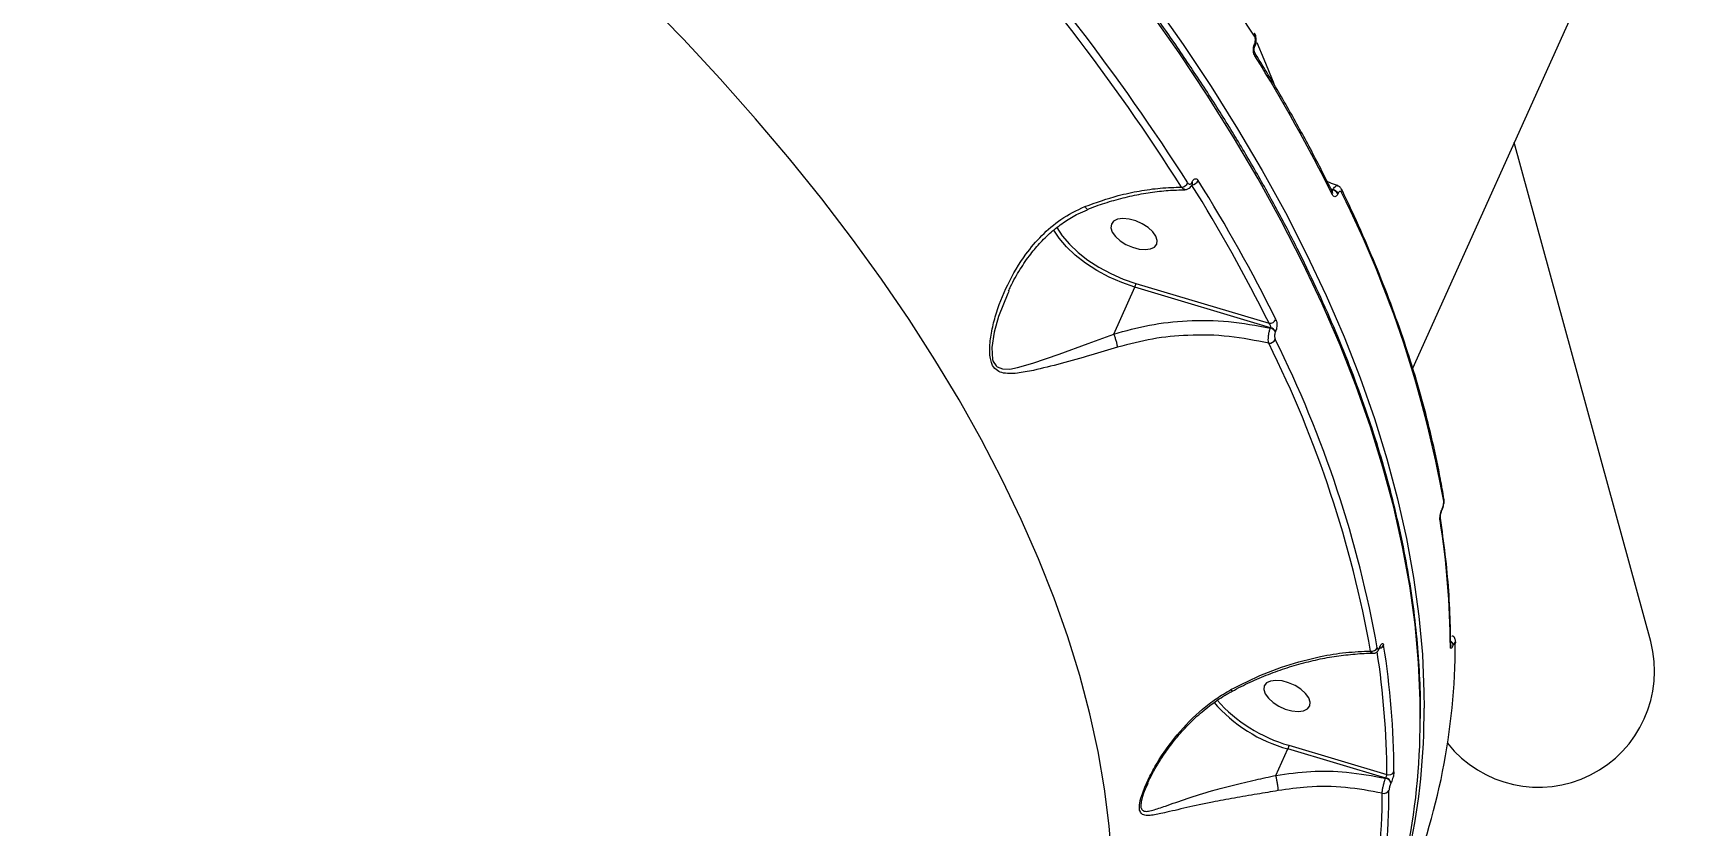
# Model space of a CAD drawing. Header units: millimetres. Extents: x -6523 to 7556, y -5559 to 6101.
# Drawn here: x -1410.3 to -1111.7, y 1522.7 to 1666.2 of the extents above; entities that cross this region are included whole.
import ezdxf

# ---------------------------------------------------------------- set-up
doc = ezdxf.new("R2010")
doc.units = ezdxf.units.MM
for name, color, linetype in [('DIKOM_ОБЪЕКТ', 7, 'Continuous'), ('DIKOM_РАЗМЕР_ЗОНА', 7, 'Continuous'), ('DIKOM_РАЗМЕР_ОБЪЕКТА', 7, 'Continuous')]:
    doc.layers.add(name, color=color, linetype=linetype)
doc.styles.add('style1', font='arial.ttf', dxfattribs={"width": 0.8})
doc.dimstyles.new('1-50', dxfattribs={"dimtxt": 300, "dimasz": 200, "dimexe": 100, "dimexo": 0, "dimgap": 100, "dimtad": 1, "dimtxsty": 'style1', "dimcen": 200, "dimclrd": 7, "dimclre": 7, "dimclrt": 7, "dimadec": 1, "dimazin": 2, "dimtfac": 1, "dimtmove": 0, "dimatfit": 2, "dimfxl": 0, "dimlwd": 25, "dimlwe": 18, "dimarcsym": 0})

# ---------------------------------------------------------------- blocks, each defined once
blk = doc.blocks.new('*D10')
at = {"layer": 'Defpoints', "color": 0, "transparency": 16777216}
for p in [(-1823.23, 4314.24), (3842.01, -3170.82), (6537.88, -3170.82)]:
    blk.add_point(p, dxfattribs=at)
at = {"layer": 'DIKOM_РАЗМЕР_ОБЪЕКТА', "color": 7, "lineweight": 18, "transparency": 16777216}
for p, q in [((-1823.23, 4314.24), (6637.88, 4314.24)), ((3842.01, -3170.82), (6637.88, -3170.82))]:
    blk.add_line(p, q, dxfattribs=at)
at = {"layer": 'DIKOM_РАЗМЕР_ОБЪЕКТА', "color": 7, "lineweight": 25, "transparency": 16777216}
blk.add_line((6537.88, 3914.24), (6537.88, -2770.82), dxfattribs=at)
at = {"layer": 'DIKOM_РАЗМЕР_ОБЪЕКТА', "color": 7, "transparency": 16777216}
for points in [[(6471.22, 3914.24), (6604.55, 3914.24), (6537.88, 4314.24)], [(6471.22, -2770.82), (6604.55, -2770.82), (6537.88, -3170.82)]]:
    blk.add_solid(points, dxfattribs=at)
at = {"layer": 'DIKOM_РАЗМЕР_ОБЪЕКТА', "color": 7, "transparency": 16777216, "insert": (6304.71, 207.11), "char_height": 300, "attachment_point": 5, "rotation": 90, "style": 'style1'}
blk.add_mtext('7500', dxfattribs=at)
blk = doc.blocks.new('*D13')
at = {"layer": 'Defpoints', "color": 0, "transparency": 16777216}
for p in [(-2358.18, 6101.03), (4341.71, -4605.15), (7455.88, -4605.15)]:
    blk.add_point(p, dxfattribs=at)
at = {"layer": 'DIKOM_РАЗМЕР_ЗОНА', "color": 7, "lineweight": 18, "transparency": 16777216}
for p, q in [((-2358.18, 6101.03), (7555.88, 6101.03)), ((4341.71, -4605.15), (7555.88, -4605.15))]:
    blk.add_line(p, q, dxfattribs=at)
at = {"layer": 'DIKOM_РАЗМЕР_ЗОНА', "color": 7, "lineweight": 25, "transparency": 16777216}
blk.add_line((7455.88, 5701.03), (7455.88, -4205.15), dxfattribs=at)
at = {"layer": 'DIKOM_РАЗМЕР_ЗОНА', "color": 7, "transparency": 16777216}
for points in [[(7389.22, 5701.03), (7522.55, 5701.03), (7455.88, 6101.03)], [(7389.22, -4205.15), (7522.55, -4205.15), (7455.88, -4605.15)]]:
    blk.add_solid(points, dxfattribs=at)
at = {"layer": 'DIKOM_РАЗМЕР_ЗОНА', "color": 7, "transparency": 16777216, "insert": (7222.71, 375.61), "char_height": 300, "attachment_point": 5, "rotation": 90, "style": 'style1'}
blk.add_mtext('10700', dxfattribs=at)

msp = doc.modelspace()

# ---------------------------------------------------------------- linework, layer by layer
at = {"layer": 'DIKOM_ОБЪЕКТ', "color": 7, "linetype": 'Continuous', "lineweight": 15}
for p, q in [((-1160.587, 1605.544), (-1053.171, 1843.879)), ((-1189.214, 1664.158), (-1189.195, 1664.201)), ((-1189.153, 1663.783), (-1189.134, 1663.826)), ((-1117.487, 1556.04), (-1142.197, 1646.347)), ((-1200.523, 1639.188), (-1200.504, 1639.231)), ((-1200.462, 1638.813), (-1200.443, 1638.856)), ((-1175.001, 1637.819), (-1175.396, 1638.001)), ((-1175.317, 1637.843), (-1175.029, 1637.757)), ((-1175.116, 1637.443), (-1175.117, 1637.445)), ((-1175.029, 1637.757), (-1175.001, 1637.819)), ((-1174.093, 1637.16), (-1174.121, 1637.098)), ((-1233.7, 1619.417), (-1233.866, 1619.013)), ((-1214.694, 1611.69), (-1210.864, 1620.189)), ((-1186.312, 1612.83), (-1210.864, 1620.189)), ((-1210.699, 1620.858), (-1186.591, 1613.633)), ((-1186.34, 1612.768), (-1186.312, 1612.83)), ((-1185.404, 1612.171), (-1185.432, 1612.109)), ((-1155.248, 1580.044), (-1155.22, 1580.106)), ((-1155.268, 1579.869), (-1155.24, 1579.932)), ((-1166.561, 1554.877), (-1166.533, 1554.939)), ((-1166.541, 1555.052), (-1166.513, 1555.114)), ((-1153.702, 1555.359), (-1153.702, 1555.364)), ((-1153.22, 1555.449), (-1153.24, 1555.406)), ((-1152.807, 1555.911), (-1152.806, 1555.967)), ((-1185.339, 1531.82), (-1183.188, 1536.593)), ((-1165.459, 1531.328), (-1183.188, 1536.593)), ((-1183.023, 1537.263), (-1165.256, 1531.987)), ((-1208.543, 1530.341), (-1208.789, 1529.784)), ((-1165.478, 1531.285), (-1165.459, 1531.328)), ((-1164.497, 1530.474), (-1164.516, 1530.431))]:
    msp.add_line(p, q, dxfattribs=at)
at = {"layer": 'DIKOM_ОБЪЕКТ', "color": 7, "linetype": 'Continuous', "lineweight": 15, "flags": 128}
for points in [[(-1215.001, 1516.115), (-1215.51, 1522.699), (-1216.352, 1529.375), (-1217.524, 1536.136), (-1219.027, 1542.977), (-1220.858, 1549.891), (-1223.017, 1556.872), (-1225.501, 1563.912), (-1228.307, 1571.007), (-1231.433, 1578.148), (-1234.877, 1585.329), (-1238.635, 1592.544), (-1242.703, 1599.787), (-1247.078, 1607.049), (-1251.755, 1614.324), (-1256.731, 1621.607), (-1262.001, 1628.889), (-1267.559, 1636.165), (-1273.401, 1643.426), (-1279.522, 1650.668), (-1285.914, 1657.882), (-1292.573, 1665.062), (-1299.493, 1672.202)], [(-1159.222, 1541.79), (-1159.244, 1545.365), (-1159.539, 1552.183), (-1160.164, 1559.097), (-1161.12, 1566.101), (-1162.405, 1573.188), (-1164.019, 1580.355), (-1165.96, 1587.593), (-1168.226, 1594.897), (-1170.816, 1602.261), (-1173.728, 1609.679), (-1176.958, 1617.144), (-1180.504, 1624.65), (-1184.364, 1632.191), (-1188.533, 1639.76), (-1193.009, 1647.351), (-1197.788, 1654.958), (-1202.865, 1662.575), (-1208.237, 1670.194)], [(-1207.496, 1671.703), (-1202.126, 1664.084), (-1197.051, 1656.468), (-1192.274, 1648.861), (-1187.801, 1641.27), (-1183.633, 1633.701), (-1179.776, 1626.16), (-1176.231, 1618.654), (-1173.003, 1611.189), (-1170.094, 1603.772), (-1167.506, 1596.408), (-1165.242, 1589.105), (-1163.304, 1581.867), (-1161.692, 1574.701), (-1160.409, 1567.614), (-1159.455, 1560.611), (-1158.832, 1553.697), (-1158.539, 1546.88), (-1158.515, 1544.003)], [(-1188.8, 1664.447), (-1187.515, 1661.428), (-1185.743, 1657.035)], [(-1225, 1631.006), (-1224.993, 1630.994), (-1224.01, 1629.466), (-1222.722, 1627.946), (-1221.161, 1626.469), (-1219.362, 1625.069), (-1217.368, 1623.78), (-1215.226, 1622.631), (-1212.986, 1621.65), (-1210.699, 1620.858)], [(-1210.12, 1627.08), (-1208.997, 1626.975), (-1208.037, 1627.098), (-1207.319, 1627.439), (-1206.9, 1627.97), (-1206.815, 1628.649), (-1207.07, 1629.419), (-1207.645, 1630.22), (-1208.493, 1630.986), (-1209.546, 1631.654), (-1210.717, 1632.171), (-1211.913, 1632.495), (-1213.036, 1632.6), (-1213.996, 1632.477), (-1214.714, 1632.136), (-1215.133, 1631.605), (-1215.218, 1630.926), (-1214.963, 1630.155), (-1214.388, 1629.355), (-1213.54, 1628.589), (-1212.487, 1627.921), (-1211.316, 1627.404), (-1210.12, 1627.08)], [(-1210.864, 1620.189), (-1213.222, 1621.005), (-1215.533, 1622.017), (-1217.742, 1623.202), (-1219.798, 1624.531), (-1221.653, 1625.975), (-1223.264, 1627.498), (-1224.591, 1629.066), (-1225.533, 1630.509)], [(-1233.866, 1619.013), (-1235.569, 1614.86), (-1236.341, 1612.046), (-1236.754, 1609.23), (-1236.617, 1607.103), (-1236.495, 1606.715), (-1236, 1605.928), (-1235.81, 1605.764), (-1234.841, 1605.376), (-1233.536, 1605.362), (-1232.146, 1605.614), (-1229.343, 1606.42), (-1224.555, 1608.077), (-1219.341, 1609.981), (-1214.696, 1611.688), (-1214.695, 1611.688), (-1214.695, 1611.688)], [(-1153.702, 1555.36), (-1153.715, 1555.223), (-1153.766, 1555.065)], [(-1152.806, 1555.969), (-1152.821, 1555.83), (-1152.87, 1555.68)], [(-1182.443, 1543.484), (-1181.32, 1543.379), (-1180.361, 1543.502), (-1179.642, 1543.843), (-1179.224, 1544.375), (-1179.138, 1545.053), (-1179.394, 1545.824), (-1179.968, 1546.624), (-1180.816, 1547.39), (-1181.869, 1548.058), (-1183.041, 1548.576), (-1184.236, 1548.9), (-1185.36, 1549.005), (-1186.319, 1548.881), (-1187.038, 1548.54), (-1187.456, 1548.009), (-1187.541, 1547.331), (-1187.286, 1546.56), (-1186.711, 1545.759), (-1185.863, 1544.994), (-1184.811, 1544.325), (-1183.639, 1543.808), (-1182.443, 1543.484)]]:
    msp.add_lwpolyline(points, dxfattribs=at)
at = {"layer": 'DIKOM_ОБЪЕКТ', "color": 7, "linetype": 'Continuous', "lineweight": 15}
for centre, radius, start, end in [((-1523.321, 1452.431), 396.306, 32.54209, 42.57311), ((-1535.443, 1425.707), 396.457, 32.55284, 42.5812), ((-1535.828, 1425.443), 395.562, 32.55259, 42.58146), ((-1189.758, 1665.893), 0.593, 331.72738, 28.91686), ((-1189.518, 1663.916), 0.388, 339.76563, 38.56106), ((-1189.499, 1663.958), 0.388, 339.94312, 38.56808), ((-1189.678, 1662.329), 0.593, 331.75767, 28.77307), ((-1437.474, 1507.029), 292.733, 26.3371, 31.97557), ((-1202.484, 1639.639), 1.357, 273.16626, 333.38169), ((-1200.59, 1640.062), 1.341, 269.84737, 333.50812), ((-1448.387, 1483.964), 292.15, 26.34936, 31.98638), ((-1200.827, 1638.946), 0.389, 340.09231, 38.54852), ((-1200.807, 1638.989), 0.387, 339.28052, 38.61937), ((-1447.78, 1484.335), 292.852, 26.3493, 31.98624), ((-1175.683, 1637.183), 0.624, 333.12298, 24.42583), ((-1175.401, 1636.289), 1.514, 32.29487, 75.77574), ((-1175.373, 1636.352), 1.514, 32.29225, 75.77657), ((-1174.001, 1637.574), 0.628, 333.27682, 24.0997), ((-1358.905, 1544.973), 207.171, 10.1455, 26.46259), ((-1212.503, 1620.948), 1.806, 335.14752, 357.15952), ((-1186.48, 1614.894), 1.266, 264.97646, 332.81509), ((-1186.593, 1611.291), 1.266, 267.81399, 332.70015), ((-1371.752, 1517.834), 206.798, 10.1622, 26.47489), ((-1186.712, 1611.299), 1.515, 32.30656, 75.7712), ((-1186.684, 1611.362), 1.515, 32.3027, 75.77327), ((-1370.992, 1518.313), 207.259, 10.16236, 26.47476), ((-1155.536, 1579.988), 0.293, 335.07085, 11.06299), ((-1155.507, 1580.05), 0.292, 336.76033, 11.09999), ((-1155.599, 1581.756), 0.689, 335.107, 9.14762), ((-1156.255, 1578.251), 0.689, 335.11115, 9.00719), ((-1302.54, 1554.481), 148.775, 0.22478, 9.08045), ((-1154.128, 1555.261), 0.927, 11.69315, 62.76822), ((-1167.967, 1555.413), 1.117, 258.02972, 331.59173), ((-1313.493, 1531.364), 148.238, 0.24055, 8.8568), ((-1166.832, 1554.996), 0.296, 336.80856, 10.88225), ((-1166.802, 1555.058), 0.294, 335.03343, 10.99645), ((-1166.751, 1555.829), 1.02, 282.28381, 333.43537), ((-1312.799, 1531.841), 148.832, 0.24399, 9.09734), ((-1272.468, 1555.837), 119.598, 337.58641, 359.92455), ((-1137.824, 1550.701), 21.027, 218.49177, 14.70989), ((-1154.135, 1555.224), 0.913, 11.49366, 61.7264), ((-1175.955, 1562.907), 27.289, 220.90957, 254.6313), ((-1175.543, 1563.524), 27.306, 221.53798, 254.09993), ((-1278.436, 1541.708), 119.214, 336.07673, 0.03955), ((-1277.41, 1543.226), 118.897, 335.62037, 0.37462), ((-1164.9, 1532.989), 1.064, 250.431, 331.05942), ((-1165.691, 1530.077), 1.227, 16.7696, 80.01005), ((-1165.672, 1530.119), 1.228, 16.77809, 79.99362), ((-1285.446, 1528.704), 119.355, 337.60866, 359.94425), ((-1284.492, 1529.209), 119.619, 337.60865, 359.94419), ((-1165.796, 1529.598), 1.052, 253.69122, 331.26451)]:
    msp.add_arc(centre, radius, start, end, dxfattribs=at)
for points, knots in [([(-1159.192, 1542.089), (-1159.178, 1542.85), (-1159.124, 1545.725), (-1159.335, 1550.809), (-1159.826, 1557.335), (-1160.633, 1563.948), (-1161.73, 1570.637), (-1163.122, 1577.398), (-1164.808, 1584.226), (-1166.786, 1591.116), (-1169.054, 1598.061), (-1171.612, 1605.057), (-1174.456, 1612.099), (-1177.585, 1619.181), (-1180.997, 1626.298), (-1184.688, 1633.444), (-1188.656, 1640.614), (-1192.898, 1647.802), (-1197.411, 1655.004), (-1202.19, 1662.214), (-1207.233, 1669.425), (-1212.536, 1676.634), (-1218.095, 1683.834), (-1223.904, 1691.021), (-1229.961, 1698.188), (-1236.26, 1705.33), (-1242.797, 1712.443), (-1249.567, 1719.52), (-1256.563, 1726.557), (-1263.783, 1733.548), (-1271.219, 1740.488), (-1278.867, 1747.372), (-1286.72, 1754.194), (-1294.772, 1760.95), (-1303.018, 1767.634), (-1311.452, 1774.242), (-1320.066, 1780.769), (-1328.855, 1787.208), (-1337.812, 1793.557), (-1346.93, 1799.81), (-1356.203, 1805.962), (-1365.623, 1812.009), (-1375.182, 1817.947), (-1384.876, 1823.77), (-1394.695, 1829.474), (-1404.632, 1835.056), (-1414.681, 1840.509), (-1423.714, 1845.254), (-1429.419, 1848.145), (-1431.708, 1849.305)], [0, 0, 0, 0, 0.0078079, 0.0294962, 0.0511909, 0.0728917, 0.0945981, 0.1163096, 0.1380258, 0.1597458, 0.1814693, 0.2031957, 0.2249242, 0.2466547, 0.2683868, 0.2901196, 0.3118532, 0.3335875, 0.3553217, 0.3770561, 0.3987901, 0.4205239, 0.4422573, 0.4639903, 0.4857225, 0.5074545, 0.5291857, 0.5509165, 0.5726468, 0.5943763, 0.6161053, 0.6378337, 0.6595616, 0.681289, 0.7030159, 0.7247424, 0.7464684, 0.7681938, 0.7899191, 0.811644, 0.8333686, 0.8550927, 0.8768168, 0.8985405, 0.920264, 0.9419873, 0.9637105, 0.9854334, 1, 1, 1, 1]), ([(-1189.156, 1662.048), (-1189.216, 1662.167), (-1189.335, 1662.404), (-1189.42, 1662.887), (-1189.419, 1663.396), (-1189.341, 1663.838), (-1189.25, 1664.067), (-1189.214, 1664.158)], [0, 0, 0, 0, 0.2150486, 0.4299895, 0.644733, 0.8592142, 1, 1, 1, 1]), ([(-1189.16, 1662.616), (-1189.16, 1662.616), (-1189.158, 1662.614), (-1189.186, 1662.663), (-1189.221, 1662.768), (-1189.258, 1662.944), (-1189.272, 1663.172), (-1189.256, 1663.417), (-1189.213, 1663.625), (-1189.17, 1663.75), (-1189.154, 1663.78), (-1189.153, 1663.781)], [0, 0, 0, 0, 0.0098033, 0.1242518, 0.2385056, 0.3814293, 0.5336821, 0.6996085, 0.850556, 0.9913883, 1, 1, 1, 1]), ([(-1189.135, 1663.824), (-1189.134, 1663.824), (-1189.015, 1664.018), (-1188.917, 1664.515), (-1188.9, 1665.281), (-1189.031, 1665.863), (-1189.215, 1666.117), (-1189.253, 1666.169)], [0, 0, 0, 0, 0.0008877, 0.2877208, 0.595393, 0.9168791, 1, 1, 1, 1]), ([(-1189.195, 1664.201), (-1189.171, 1664.262), (-1189.11, 1664.416), (-1189.058, 1664.712), (-1189.057, 1665.053), (-1189.114, 1665.375), (-1189.195, 1665.533), (-1189.236, 1665.612)], [0, 0, 0, 0, 0.1422177, 0.3570752, 0.5715734, 0.7857255, 1, 1, 1, 1]), ([(-1175.115, 1637.441), (-1175.739, 1638.692), (-1177.549, 1642.321), (-1180.762, 1648.349), (-1184.8, 1655.49), (-1187.713, 1660.252), (-1189.159, 1662.615)], [0, 0, 0, 0, 0.149903, 0.4346826, 0.7194732, 1, 1, 1, 1]), ([(-1200.504, 1639.231), (-1200.462, 1639.313), (-1200.357, 1639.519), (-1200.138, 1639.736), (-1199.871, 1639.821), (-1199.605, 1639.741), (-1199.461, 1639.556), (-1199.39, 1639.463)], [0, 0, 0, 0, 0.1407516, 0.3552946, 0.5700344, 0.7850034, 1, 1, 1, 1]), ([(-1219.92, 1634.781), (-1217.908, 1635.494), (-1214.63, 1636.655), (-1210.052, 1637.628), (-1206.201, 1638.176), (-1203.689, 1638.248), (-1202.409, 1638.284)], [0, 0, 0, 0, 0.3422177, 0.5572655, 0.7746008, 1, 1, 1, 1]), ([(-1219.463, 1634.247), (-1218.952, 1634.452), (-1217.364, 1635.087), (-1214.654, 1635.923), (-1211.36, 1636.761), (-1208.068, 1637.354), (-1204.863, 1637.727), (-1202.809, 1637.776), (-1201.81, 1637.799)], [0, 0, 0, 0, 0.086772, 0.2692731, 0.4532582, 0.638393, 0.8242264, 1, 1, 1, 1]), ([(-1201.808, 1637.851), (-1201.916, 1637.87), (-1202.136, 1637.91), (-1202.317, 1638.158), (-1202.409, 1638.284)], [0, 0, 0, 0, 0.4906476, 1, 1, 1, 1]), ([(-1201.79, 1637.87), (-1201.692, 1637.868), (-1201.436, 1637.863), (-1201.059, 1638.052), (-1200.698, 1638.369), (-1200.546, 1638.661), (-1200.466, 1638.814)], [0, 0, 0, 0, 0.1671783, 0.4357851, 0.7055748, 1, 1, 1, 1]), ([(-1201.271, 1639.031), (-1201.223, 1638.97), (-1201.126, 1638.846), (-1200.948, 1638.793), (-1200.769, 1638.85), (-1200.622, 1638.995), (-1200.551, 1639.133), (-1200.523, 1639.188)], [0, 0, 0, 0, 0.2142759, 0.4284714, 0.6429438, 0.8577327, 1, 1, 1, 1]), ([(-1200.443, 1638.852), (-1200.432, 1638.876), (-1200.407, 1638.932), (-1200.384, 1638.951), (-1200.393, 1638.944), (-1200.394, 1638.943)], [0, 0, 0, 0, 0.4130083, 0.980254, 1, 1, 1, 1]), ([(-1174.162, 1638.57), (-1174.671, 1638.74), (-1175.315, 1638.955), (-1175.919, 1639.236), (-1176.047, 1639.295)], [0, 0, 0, 0, 0.788441, 1, 1, 1, 1]), ([(-1175.393, 1637.628), (-1175.37, 1637.619), (-1175.295, 1637.59), (-1175.187, 1637.605), (-1175.105, 1637.653), (-1175.058, 1637.703), (-1175.041, 1637.735), (-1175.029, 1637.757)], [0, 0, 0, 0, 0.1685782, 0.5301143, 0.7704908, 0.8457309, 1, 1, 1, 1]), ([(-1174.121, 1637.098), (-1174.153, 1637.033), (-1174.248, 1636.841), (-1174.444, 1636.616), (-1174.694, 1636.518), (-1174.94, 1636.602), (-1175.064, 1636.801), (-1175.126, 1636.901)], [0, 0, 0, 0, 0.10831018, 0.32043628, 0.54307232, 0.77158423, 1, 1, 1, 1]), ([(-1175.001, 1637.819), (-1174.955, 1637.906), (-1174.822, 1638.155), (-1174.58, 1638.443), (-1174.338, 1638.599), (-1174.223, 1638.537), (-1174.183, 1638.515)], [0, 0, 0, 0, 0.1693397, 0.4876494, 0.8198325, 1, 1, 1, 1]), ([(-1173.44, 1637.824), (-1173.463, 1637.878), (-1173.547, 1638.079), (-1173.786, 1638.353), (-1174.057, 1638.478), (-1174.177, 1638.533)], [0, 0, 0, 0, 0.1697201, 0.6323686, 1, 1, 1, 1]), ([(-1173.44, 1637.292), (-1173.48, 1637.357), (-1173.561, 1637.488), (-1173.72, 1637.542), (-1173.882, 1637.477), (-1174.01, 1637.33), (-1174.072, 1637.204), (-1174.093, 1637.16)], [0, 0, 0, 0, 0.2288469, 0.4578113, 0.6785073, 0.8883547, 1, 1, 1, 1]), ([(-1154.918, 1581.866), (-1155.123, 1583.044), (-1155.716, 1586.458), (-1156.924, 1592.162), (-1158.635, 1598.996), (-1160.642, 1605.891), (-1162.939, 1612.842), (-1165.524, 1619.842), (-1168.399, 1626.889), (-1171.064, 1632.89), (-1172.813, 1636.546), (-1173.428, 1637.83)], [0, 0, 0, 0, 0.0652906, 0.1891755, 0.3130799, 0.4370064, 0.5609518, 0.6849136, 0.808888, 0.9328731, 1, 1, 1, 1]), ([(-1213.988, 1609.298), (-1215.618, 1608.81), (-1219.171, 1607.747), (-1224.311, 1606.323), (-1228.695, 1605.196), (-1231.728, 1604.623), (-1233.618, 1604.495), (-1234.936, 1604.633), (-1236.061, 1605.162), (-1236.66, 1606.004), (-1237.088, 1607.265), (-1237.232, 1609.137), (-1236.886, 1611.898), (-1235.929, 1615.845), (-1234.015, 1620.757), (-1231.095, 1625.696), (-1227.771, 1629.607), (-1224.271, 1632.682), (-1221.408, 1634.063), (-1219.92, 1634.781)], [0, 0, 0, 0, 0.0790195, 0.172179, 0.2680587, 0.3287294, 0.3610589, 0.3938994, 0.4223324, 0.45132, 0.459943, 0.4989926, 0.5446049, 0.5914359, 0.6876205, 0.7865798, 0.8546757, 0.9244453, 1, 1, 1, 1]), ([(-1233.752, 1619.433), (-1233.625, 1619.723), (-1233.02, 1621.1), (-1231.707, 1623.379), (-1229.875, 1626.055), (-1227.913, 1628.388), (-1225.842, 1630.374), (-1223.564, 1632.088), (-1221.437, 1633.379), (-1220.01, 1633.96), (-1219.436, 1634.193)], [0, 0, 0, 0, 0.0448637, 0.2132779, 0.3729124, 0.505737, 0.6468464, 0.7821116, 0.912491, 1, 1, 1, 1]), ([(-1219.485, 1634.309), (-1219.508, 1634.302), (-1219.566, 1634.283), (-1219.717, 1634.461), (-1219.847, 1634.658), (-1219.905, 1634.756), (-1219.92, 1634.781)], [0, 0, 0, 0, 0.281449, 0.7038088, 0.9244073, 1, 1, 1, 1]), ([(-1214.694, 1611.69), (-1212.558, 1612.281), (-1208.234, 1613.476), (-1201.213, 1614.223), (-1193.8, 1614.169), (-1188.85, 1613.239), (-1186.34, 1612.768)], [0, 0, 0, 0, 0.2328894, 0.4712977, 0.7319729, 1, 1, 1, 1]), ([(-1186.312, 1612.83), (-1186.299, 1612.868), (-1186.283, 1612.915), (-1186.276, 1613.023), (-1186.291, 1613.157), (-1186.362, 1613.342), (-1186.465, 1613.507), (-1186.551, 1613.593), (-1186.591, 1613.633)], [0, 0, 0, 0, 0.14453543, 0.17543967, 0.36256491, 0.57104322, 0.80470994, 1, 1, 1, 1]), ([(-1185.354, 1614.315), (-1185.315, 1614.221), (-1185.228, 1614.009), (-1185.163, 1613.575), (-1185.169, 1613.079), (-1185.246, 1612.583), (-1185.351, 1612.308), (-1185.404, 1612.171)], [0, 0, 0, 0, 0.1741755, 0.3895632, 0.5957941, 0.7978905, 1, 1, 1, 1]), ([(-1214.695, 1611.688), (-1214.695, 1611.688), (-1214.695, 1611.689), (-1214.695, 1611.69), (-1214.694, 1611.69), (-1214.694, 1611.69)], [0, 0, 0, 0, 0.38378277, 0.86754951, 1, 1, 1, 1]), ([(-1213.988, 1609.298), (-1213.996, 1609.355), (-1214.02, 1609.523), (-1214.098, 1609.907), (-1214.246, 1610.472), (-1214.46, 1611.128), (-1214.616, 1611.502), (-1214.695, 1611.688)], [0, 0, 0, 0, 0.0872904, 0.2535983, 0.5024066, 0.751193, 1, 1, 1, 1]), ([(-1186.641, 1610.026), (-1189.009, 1610.503), (-1193.812, 1611.47), (-1200.931, 1611.606), (-1207.754, 1610.955), (-1211.894, 1609.854), (-1213.988, 1609.298)], [0, 0, 0, 0, 0.2625653, 0.5326643, 0.7636484, 1, 1, 1, 1]), ([(-1186.641, 1610.026), (-1186.665, 1610.142), (-1186.718, 1610.404), (-1186.725, 1610.948), (-1186.662, 1611.581), (-1186.533, 1612.223), (-1186.404, 1612.586), (-1186.34, 1612.768)], [0, 0, 0, 0, 0.170061, 0.3808025, 0.5867237, 0.7931061, 1, 1, 1, 1]), ([(-1185.432, 1612.109), (-1185.466, 1612.019), (-1185.535, 1611.838), (-1185.586, 1611.512), (-1185.59, 1611.189), (-1185.549, 1610.908), (-1185.493, 1610.771), (-1185.468, 1610.71)], [0, 0, 0, 0, 0.2039814, 0.4080061, 0.6135171, 0.8265087, 1, 1, 1, 1]), ([(-1155.629, 1577.961), (-1155.639, 1578.05), (-1155.659, 1578.25), (-1155.629, 1578.666), (-1155.545, 1579.148), (-1155.415, 1579.634), (-1155.304, 1579.908), (-1155.248, 1580.044)], [0, 0, 0, 0, 0.1741783, 0.3895626, 0.5957768, 0.7978578, 1, 1, 1, 1]), ([(-1155.242, 1579.936), (-1155.227, 1579.967), (-1155.134, 1580.157), (-1155.042, 1580.429), (-1155.003, 1580.657), (-1154.996, 1580.696)], [0, 0, 0, 0, 0.139945, 0.8517764, 1, 1, 1, 1]), ([(-1155.22, 1580.106), (-1155.183, 1580.196), (-1155.11, 1580.376), (-1155.025, 1580.696), (-1154.971, 1581.01), (-1154.953, 1581.279), (-1154.967, 1581.408), (-1154.974, 1581.466)], [0, 0, 0, 0, 0.2039803, 0.4079946, 0.6135373, 0.8265429, 1, 1, 1, 1]), ([(-1154.996, 1580.696), (-1154.964, 1580.855), (-1154.89, 1581.231), (-1154.86, 1581.611), (-1154.922, 1581.831), (-1154.932, 1581.867)], [0, 0, 0, 0, 0.3810703, 0.8995785, 1, 1, 1, 1]), ([(-1155.574, 1578.36), (-1155.574, 1578.36), (-1155.574, 1578.361), (-1155.582, 1578.434), (-1155.58, 1578.585), (-1155.556, 1578.843), (-1155.494, 1579.186), (-1155.4, 1579.53), (-1155.315, 1579.767), (-1155.276, 1579.847), (-1155.268, 1579.864)], [0, 0, 0, 0, 0.0225667, 0.1256466, 0.2524975, 0.4128521, 0.6026433, 0.7992906, 0.9584212, 1, 1, 1, 1]), ([(-1153.702, 1555.36), (-1153.712, 1556.485), (-1153.742, 1559.743), (-1154.021, 1565.203), (-1154.611, 1571.739), (-1155.253, 1576.156), (-1155.573, 1578.355)], [0, 0, 0, 0, 0.149904, 0.4340245, 0.7182057, 1, 1, 1, 1]), ([(-1152.813, 1555.968), (-1152.811, 1556.014), (-1152.805, 1556.158), (-1152.857, 1556.426), (-1153.023, 1556.748), (-1153.258, 1556.984), (-1153.446, 1557.047), (-1153.515, 1557.07)], [0, 0, 0, 0, 0.1121542, 0.3505092, 0.6035499, 0.8528636, 1, 1, 1, 1]), ([(-1193.476, 1547.342), (-1191.494, 1548.34), (-1187.48, 1550.36), (-1181.981, 1552.217), (-1177.028, 1553.421), (-1172.655, 1554.132), (-1169.69, 1554.258), (-1168.198, 1554.321)], [0, 0, 0, 0, 0.2398762, 0.4858727, 0.6394218, 0.8185473, 1, 1, 1, 1]), ([(-1193.256, 1547.04), (-1192.719, 1547.333), (-1191.121, 1548.204), (-1188.361, 1549.444), (-1185.006, 1550.764), (-1181.597, 1551.86), (-1178.177, 1552.732), (-1174.769, 1553.38), (-1171.413, 1553.769), (-1169.074, 1553.935), (-1167.892, 1553.907), (-1167.777, 1553.904)], [0, 0, 0, 0, 0.0655212, 0.1951545, 0.3258443, 0.4574085, 0.5893972, 0.7211145, 0.8533092, 0.9856639, 1, 1, 1, 1]), ([(-1167.775, 1553.925), (-1167.853, 1553.936), (-1168.019, 1553.958), (-1168.136, 1554.195), (-1168.198, 1554.321)], [0, 0, 0, 0, 0.4680606, 1, 1, 1, 1]), ([(-1167.773, 1553.931), (-1167.726, 1553.925), (-1167.561, 1553.907), (-1167.3, 1554.011), (-1167.021, 1554.189), (-1166.778, 1554.467), (-1166.633, 1554.695), (-1166.567, 1554.867), (-1166.562, 1554.881)], [0, 0, 0, 0, 0.08077005, 0.28351186, 0.46909738, 0.6795764, 0.97493265, 1, 1, 1, 1]), ([(-1166.985, 1554.882), (-1166.969, 1554.821), (-1166.938, 1554.699), (-1166.843, 1554.657), (-1166.728, 1554.731), (-1166.622, 1554.882), (-1166.562, 1555.008), (-1166.541, 1555.052)], [0, 0, 0, 0, 0.2288668, 0.4578164, 0.6784877, 0.8883706, 1, 1, 1, 1]), ([(-1166.533, 1554.933), (-1166.519, 1554.967), (-1166.482, 1555.051), (-1166.437, 1555.121), (-1166.43, 1555.13), (-1166.427, 1555.134)], [0, 0, 0, 0, 0.2739958, 0.696765, 1, 1, 1, 1]), ([(-1166.513, 1555.114), (-1166.482, 1555.179), (-1166.39, 1555.372), (-1166.228, 1555.603), (-1166.052, 1555.715), (-1165.908, 1555.65), (-1165.862, 1555.465), (-1165.839, 1555.373)], [0, 0, 0, 0, 0.1083057, 0.320443, 0.5430899, 0.7715718, 1, 1, 1, 1]), ([(-1153.24, 1555.406), (-1153.278, 1555.324), (-1153.376, 1555.117), (-1153.524, 1554.887), (-1153.658, 1554.777), (-1153.748, 1554.824), (-1153.76, 1554.985), (-1153.766, 1555.065)], [0, 0, 0, 0, 0.1407901, 0.355292, 0.5700515, 0.7849732, 1, 1, 1, 1]), ([(-1152.87, 1555.68), (-1152.874, 1555.733), (-1152.88, 1555.84), (-1152.94, 1555.871), (-1153.029, 1555.798), (-1153.128, 1555.644), (-1153.194, 1555.504), (-1153.22, 1555.449)], [0, 0, 0, 0, 0.2142416, 0.4284529, 0.6428617, 0.8576978, 1, 1, 1, 1]), ([(-1184.918, 1529.058), (-1186.197, 1528.843), (-1188.944, 1528.383), (-1192.961, 1527.702), (-1197.301, 1526.89), (-1201.621, 1525.962), (-1205.237, 1525.083), (-1207.555, 1524.593), (-1208.882, 1524.531), (-1209.648, 1524.748), (-1209.965, 1525.259), (-1210.075, 1525.921), (-1210.016, 1526.896), (-1209.44, 1528.867), (-1208.359, 1531.345), (-1206.391, 1534.939), (-1203.31, 1539.3), (-1199.556, 1543.122), (-1196.18, 1545.752), (-1194.38, 1546.81), (-1193.476, 1547.342)], [0, 0, 0, 0, 0.059057, 0.1267717, 0.1965297, 0.289997, 0.3861939, 0.4527699, 0.4864313, 0.5209072, 0.5489134, 0.5542504, 0.5800468, 0.6152112, 0.6617357, 0.7094934, 0.8061397, 0.9056045, 0.9525543, 1, 1, 1, 1]), ([(-1193.28, 1547.085), (-1193.288, 1547.084), (-1193.304, 1547.083), (-1193.389, 1547.206), (-1193.453, 1547.307), (-1193.476, 1547.342)], [0, 0, 0, 0, 0.4093433, 0.7966427, 1, 1, 1, 1]), ([(-1208.815, 1529.796), (-1208.662, 1530.15), (-1208.272, 1531.054), (-1207.404, 1532.702), (-1206.14, 1534.838), (-1204.443, 1537.275), (-1202.361, 1539.813), (-1200.002, 1542.242), (-1197.514, 1544.34), (-1195.261, 1545.945), (-1193.832, 1546.721), (-1193.253, 1547.036)], [0, 0, 0, 0, 0.0520858, 0.1327541, 0.2400692, 0.3708756, 0.5089968, 0.6540199, 0.7967163, 0.917584, 1, 1, 1, 1]), ([(-1183.023, 1537.263), (-1183.023, 1537.252), (-1183.023, 1537.231), (-1183.026, 1537.167), (-1183.041, 1537.059), (-1183.078, 1536.899), (-1183.129, 1536.734), (-1183.168, 1536.64), (-1183.188, 1536.593)], [0, 0, 0, 0, 0.0701988, 0.1414166, 0.3560465, 0.5706974, 0.7853061, 1, 1, 1, 1]), ([(-1185.339, 1531.82), (-1183.242, 1532.102), (-1178.998, 1532.671), (-1172.264, 1532.55), (-1167.817, 1531.721), (-1165.478, 1531.285)], [0, 0, 0, 0, 0.3165699, 0.6406677, 1, 1, 1, 1]), ([(-1163.968, 1532.474), (-1163.974, 1532.368), (-1163.985, 1532.155), (-1164.077, 1531.705), (-1164.211, 1531.22), (-1164.36, 1530.791), (-1164.458, 1530.564), (-1164.497, 1530.474)], [0, 0, 0, 0, 0.2150318, 0.4299771, 0.6446872, 0.8592257, 1, 1, 1, 1]), ([(-1208.789, 1529.784), (-1208.927, 1529.486), (-1209.353, 1528.561), (-1209.744, 1527.213), (-1209.822, 1526.3), (-1209.716, 1525.72), (-1209.392, 1525.323), (-1208.637, 1525.261), (-1207.313, 1525.568), (-1205.035, 1526.369), (-1201.499, 1527.627), (-1197.317, 1528.948), (-1193.098, 1530.057), (-1189.237, 1530.986), (-1186.57, 1531.525), (-1185.34, 1531.815), (-1185.339, 1531.815)], [0, 0, 0, 0, 0.0252681, 0.0782561, 0.1159147, 0.1236922, 0.1650573, 0.2176751, 0.2706715, 0.3770359, 0.5305438, 0.6839474, 0.794963, 0.9058114, 0.9999483, 1, 1, 1, 1]), ([(-1185.339, 1531.815), (-1185.34, 1531.816), (-1185.34, 1531.818), (-1185.339, 1531.82), (-1185.339, 1531.82)], [0, 0, 0, 0, 0.6192324, 1, 1, 1, 1]), ([(-1184.918, 1529.058), (-1184.918, 1529.08), (-1184.922, 1529.168), (-1184.941, 1529.423), (-1184.994, 1529.897), (-1185.091, 1530.551), (-1185.211, 1531.229), (-1185.297, 1531.62), (-1185.339, 1531.815)], [0, 0, 0, 0, 0.0381058, 0.1492192, 0.3619003, 0.5746037, 0.7872793, 1, 1, 1, 1]), ([(-1166.091, 1528.588), (-1168.287, 1528.992), (-1172.739, 1529.81), (-1179.132, 1529.864), (-1183.171, 1529.301), (-1184.918, 1529.058)], [0, 0, 0, 0, 0.3558588, 0.7214805, 1, 1, 1, 1]), ([(-1166.091, 1528.588), (-1166.087, 1528.731), (-1166.078, 1529.015), (-1165.976, 1529.62), (-1165.821, 1530.273), (-1165.644, 1530.853), (-1165.525, 1531.162), (-1165.478, 1531.285)], [0, 0, 0, 0, 0.2142493, 0.4283386, 0.64274836, 0.85760985, 1, 1, 1, 1]), ([(-1165.459, 1531.328), (-1165.446, 1531.358), (-1165.413, 1531.434), (-1165.36, 1531.576), (-1165.309, 1531.735), (-1165.27, 1531.883), (-1165.261, 1531.952), (-1165.256, 1531.987)], [0, 0, 0, 0, 0.1405896, 0.35518513, 0.56995557, 0.78494043, 1, 1, 1, 1]), ([(-1164.516, 1530.431), (-1164.542, 1530.37), (-1164.608, 1530.217), (-1164.708, 1529.929), (-1164.798, 1529.605), (-1164.86, 1529.305), (-1164.869, 1529.163), (-1164.873, 1529.092)], [0, 0, 0, 0, 0.1423199, 0.3570833, 0.5715492, 0.7857054, 1, 1, 1, 1])]:
    msp.add_open_spline(points, degree=3, knots=knots, dxfattribs=at)

# ---------------------------------------------------------------- dimensions: what is measured, and where the dimension line sits
at = {"layer": 'DIKOM_РАЗМЕР_ЗОНА'}
dim = msp.add_linear_dim(base=(7455.882, -4605.145), p1=(-2358.182, 6101.03), p2=(4341.706, -4605.145), angle=90, text='10700', dimstyle='1-50', override={"dimasz": 400, "dimgap": 80}, dxfattribs=at)
dim.commit()
dim.dimension.update_dxf_attribs({"geometry": '*D13', "text_midpoint": (7455.882, 375.606), "dimtype": 160})
at = {"layer": 'DIKOM_РАЗМЕР_ОБЪЕКТА'}
dim = msp.add_linear_dim(base=(6537.882, -3170.823), p1=(-1823.231, 4314.242), p2=(3842.008, -3170.823), angle=90, text='7500', dimstyle='1-50', override={"dimasz": 400, "dimgap": 80}, dxfattribs=at)
dim.commit()
dim.dimension.update_dxf_attribs({"geometry": '*D10', "text_midpoint": (6537.882, 207.106), "dimtype": 160})

doc.saveas('drawing.dxf')
